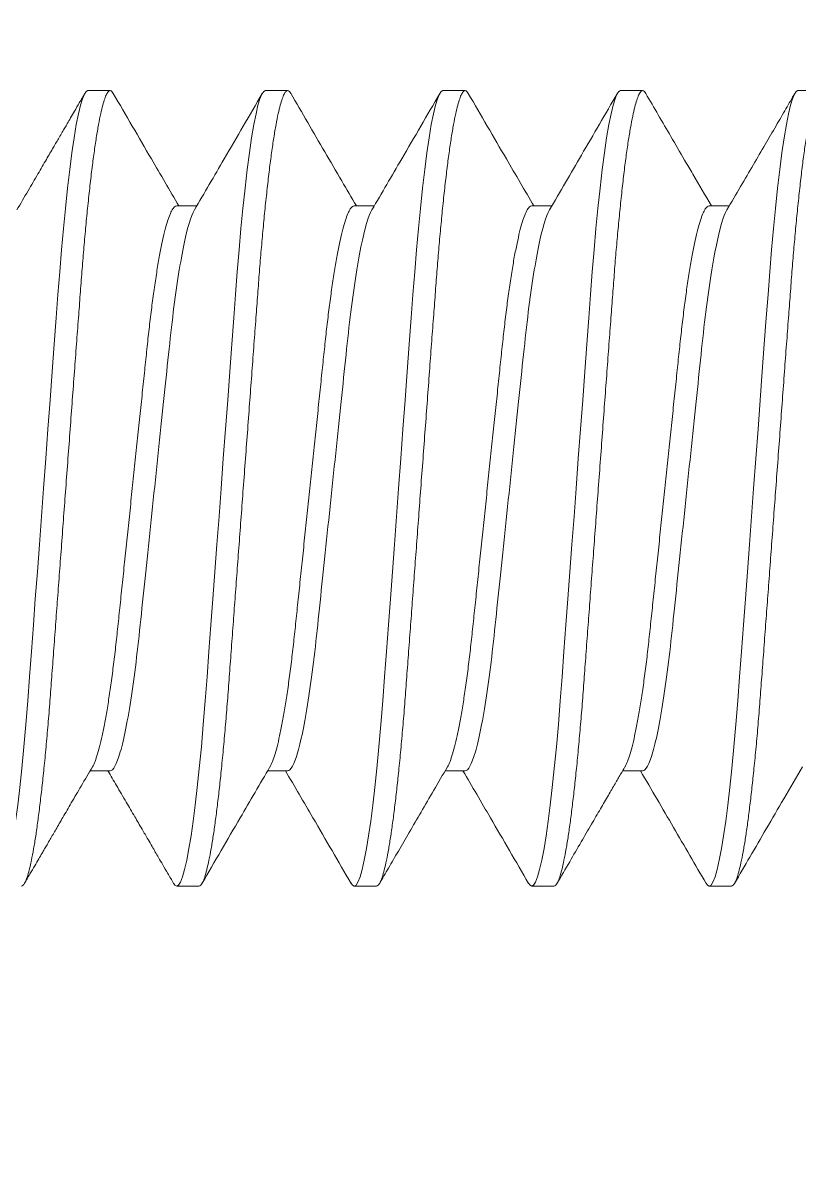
# Model space of a CAD drawing. Header units: inches. Extents: x 1.3 to 19.8, y 1.7 to 13.
# Drawn here: x 14.0494 to 14.1587, y 8.1799 to 8.3414 of the extents above; entities that cross this region are included whole.
import ezdxf

# ---------------------------------------------------------------- set-up
doc = ezdxf.new("R2010")
doc.units = ezdxf.units.IN
doc.header["$MEASUREMENT"] = 0
doc.linetypes.add('SLD-Solid', pattern=[0])
doc.layers.add('Clamp', color=30, linetype='Continuous')
doc.layers.add('Fastener', color=134, linetype='Continuous')

msp = doc.modelspace()

# ---------------------------------------------------------------- linework, layer by layer
at = {"layer": 'Clamp'}
msp.add_arc((13.55654, 8.00907), 0.75, 0, 48.67895, dxfattribs=at)
at = {"layer": 'Fastener', "linetype": 'SLD-Solid', "lineweight": 15}
for p, q in [((14.05854, 8.33187), (14.06166, 8.33187)), ((14.08354, 8.33187), (14.08666, 8.33187)), ((14.10854, 8.33187), (14.11166, 8.33187)), ((14.13354, 8.33187), (14.13666, 8.33187)), ((14.15854, 8.33187), (14.16166, 8.33187)), ((14.07104, 8.31563), (14.07386, 8.31563)), ((14.09604, 8.31563), (14.09886, 8.31563)), ((14.12104, 8.31563), (14.12386, 8.31563)), ((14.14604, 8.31563), (14.14886, 8.31563)), ((14.06166, 8.2361), (14.05885, 8.2361)), ((14.08666, 8.2361), (14.08385, 8.2361)), ((14.11166, 8.2361), (14.10885, 8.2361)), ((14.13666, 8.2361), (14.13384, 8.2361)), ((14.07416, 8.21987), (14.07104, 8.21987)), ((14.09916, 8.21987), (14.09604, 8.21987)), ((14.12416, 8.21987), (14.12104, 8.21987)), ((14.14916, 8.21987), (14.14604, 8.21987))]:
    msp.add_line(p, q, dxfattribs=at)
at = {"layer": 'Fastener', "linetype": 'SLD-Solid', "lineweight": 15, "flags": 128}
for points in [[(14.0456, 8.22028), (14.0458, 8.21999), (14.04604, 8.21987), (14.0463, 8.22), (14.04657, 8.22043), (14.04686, 8.22116), (14.04715, 8.22219), (14.04746, 8.22352), (14.04777, 8.22515), (14.04806, 8.22695), (14.04836, 8.229), (14.04865, 8.23128), (14.04894, 8.23377), (14.04922, 8.23645), (14.04951, 8.23947), (14.04979, 8.24264), (14.05006, 8.24594), (14.05032, 8.24934), (14.05058, 8.25291), (14.05086, 8.25666), (14.05113, 8.26033), (14.05142, 8.26411), (14.0517, 8.26798), (14.052, 8.27191), (14.05229, 8.27587), (14.0526, 8.28006), (14.05291, 8.28422), (14.05322, 8.28831), (14.05351, 8.2923), (14.0538, 8.29616), (14.05408, 8.29986), (14.05432, 8.30318), (14.05456, 8.30636), (14.05482, 8.30946), (14.05508, 8.31244), (14.05536, 8.31528), (14.05566, 8.31812), (14.05597, 8.32074), (14.05628, 8.32312), (14.05659, 8.32524), (14.0569, 8.32708), (14.05721, 8.32862), (14.05749, 8.32981), (14.05777, 8.33072), (14.05804, 8.33136), (14.0583, 8.33174), (14.05854, 8.33187), (14.05854, 8.33187)], [(14.0706, 8.22028), (14.0708, 8.21999), (14.07104, 8.21987), (14.0713, 8.22), (14.07157, 8.22043), (14.07186, 8.22116), (14.07215, 8.22219), (14.07246, 8.22352), (14.07277, 8.22515), (14.07306, 8.22695), (14.07336, 8.229), (14.07365, 8.23128), (14.07394, 8.23377), (14.07422, 8.23645), (14.07451, 8.23947), (14.07479, 8.24264), (14.07506, 8.24594), (14.07532, 8.24934), (14.07558, 8.25291), (14.07586, 8.25666), (14.07613, 8.26033), (14.07642, 8.26411), (14.0767, 8.26798), (14.077, 8.27191), (14.07729, 8.27587), (14.0776, 8.28006), (14.07791, 8.28422), (14.07822, 8.28831), (14.07851, 8.2923), (14.0788, 8.29616), (14.07908, 8.29986), (14.07932, 8.30318), (14.07956, 8.30636), (14.07982, 8.30946), (14.08008, 8.31244), (14.08036, 8.31528), (14.08066, 8.31812), (14.08097, 8.32074), (14.08128, 8.32312), (14.08159, 8.32524), (14.0819, 8.32708), (14.08221, 8.32862), (14.08249, 8.32981), (14.08277, 8.33072), (14.08304, 8.33136), (14.0833, 8.33174), (14.08354, 8.33187), (14.08354, 8.33187)], [(14.0956, 8.22028), (14.0958, 8.21999), (14.09604, 8.21987), (14.0963, 8.22), (14.09657, 8.22043), (14.09686, 8.22116), (14.09715, 8.22219), (14.09746, 8.22352), (14.09777, 8.22515), (14.09806, 8.22695), (14.09836, 8.229), (14.09865, 8.23128), (14.09894, 8.23377), (14.09922, 8.23645), (14.09951, 8.23947), (14.09979, 8.24264), (14.10006, 8.24594), (14.10032, 8.24934), (14.10058, 8.25291), (14.10086, 8.25666), (14.10113, 8.26033), (14.10142, 8.26411), (14.1017, 8.26798), (14.102, 8.27191), (14.10229, 8.27587), (14.1026, 8.28006), (14.10291, 8.28422), (14.10322, 8.28831), (14.10351, 8.2923), (14.1038, 8.29616), (14.10408, 8.29986), (14.10432, 8.30318), (14.10456, 8.30636), (14.10482, 8.30946), (14.10508, 8.31244), (14.10536, 8.31528), (14.10566, 8.31812), (14.10597, 8.32074), (14.10628, 8.32312), (14.10659, 8.32524), (14.1069, 8.32708), (14.10721, 8.32862), (14.10749, 8.32981), (14.10777, 8.33072), (14.10804, 8.33136), (14.1083, 8.33174), (14.10854, 8.33187), (14.10854, 8.33187)], [(14.1206, 8.22028), (14.1208, 8.21999), (14.12104, 8.21987), (14.1213, 8.22), (14.12157, 8.22043), (14.12186, 8.22116), (14.12215, 8.22219), (14.12246, 8.22352), (14.12277, 8.22515), (14.12306, 8.22695), (14.12336, 8.229), (14.12365, 8.23128), (14.12394, 8.23377), (14.12422, 8.23645), (14.12451, 8.23947), (14.12479, 8.24264), (14.12506, 8.24594), (14.12532, 8.24934), (14.12558, 8.25291), (14.12586, 8.25666), (14.12613, 8.26033), (14.12642, 8.26411), (14.1267, 8.26798), (14.127, 8.27191), (14.12729, 8.27587), (14.1276, 8.28006), (14.12791, 8.28422), (14.12822, 8.28831), (14.12851, 8.2923), (14.1288, 8.29616), (14.12908, 8.29986), (14.12932, 8.30318), (14.12956, 8.30636), (14.12982, 8.30946), (14.13008, 8.31244), (14.13036, 8.31528), (14.13066, 8.31812), (14.13097, 8.32074), (14.13128, 8.32312), (14.13159, 8.32524), (14.1319, 8.32708), (14.13221, 8.32862), (14.13249, 8.32981), (14.13277, 8.33072), (14.13304, 8.33136), (14.1333, 8.33174), (14.13354, 8.33187), (14.13354, 8.33187)], [(14.1456, 8.22028), (14.1458, 8.21999), (14.14604, 8.21987), (14.1463, 8.22), (14.14657, 8.22043), (14.14686, 8.22116), (14.14715, 8.22219), (14.14746, 8.22352), (14.14777, 8.22515), (14.14806, 8.22695), (14.14836, 8.229), (14.14865, 8.23128), (14.14894, 8.23377), (14.14922, 8.23645), (14.14951, 8.23947), (14.14979, 8.24264), (14.15006, 8.24594), (14.15032, 8.24934), (14.15058, 8.25291), (14.15086, 8.25666), (14.15113, 8.26033), (14.15142, 8.26411), (14.1517, 8.26798), (14.152, 8.27191), (14.15229, 8.27587), (14.1526, 8.28006), (14.15291, 8.28422), (14.15322, 8.28831), (14.15351, 8.2923), (14.1538, 8.29616), (14.15408, 8.29986), (14.15432, 8.30318), (14.15456, 8.30636), (14.15482, 8.30946), (14.15508, 8.31244), (14.15536, 8.31528), (14.15566, 8.31812), (14.15597, 8.32074), (14.15628, 8.32312), (14.15659, 8.32524), (14.1569, 8.32708), (14.15721, 8.32862), (14.15749, 8.32981), (14.15777, 8.33072), (14.15804, 8.33136), (14.1583, 8.33174), (14.15854, 8.33187), (14.15854, 8.33187)]]:
    msp.add_lwpolyline(points, dxfattribs=at)
at = {"layer": 'Fastener', "linetype": 'SLD-Solid', "lineweight": 15}
for points, knots in [([(14.04916, 8.21987), (14.04925, 8.21989), (14.04942, 8.21995), (14.0497, 8.22039), (14.04998, 8.22111), (14.05028, 8.22214), (14.05058, 8.22347), (14.05089, 8.22507), (14.05119, 8.22691), (14.05148, 8.22896), (14.05177, 8.23124), (14.05206, 8.23373), (14.05235, 8.23646), (14.05264, 8.23942), (14.05292, 8.2426), (14.05319, 8.2459), (14.05344, 8.24933), (14.05371, 8.25291), (14.05398, 8.25659), (14.05426, 8.26033), (14.05454, 8.26411), (14.05483, 8.26798), (14.05512, 8.27191), (14.05542, 8.27594), (14.05573, 8.28006), (14.05604, 8.28422), (14.05634, 8.28831), (14.05664, 8.2923), (14.05692, 8.29616), (14.0572, 8.29979), (14.05745, 8.3032), (14.05769, 8.3064), (14.05794, 8.3095), (14.05821, 8.31248), (14.05849, 8.31538), (14.05879, 8.31816), (14.05909, 8.32078), (14.0594, 8.32316), (14.05972, 8.32528), (14.06003, 8.32712), (14.06033, 8.32864), (14.06062, 8.32985), (14.0609, 8.33076), (14.06116, 8.3314), (14.06142, 8.33178), (14.06167, 8.3319), (14.06189, 8.33181), (14.06204, 8.33155), (14.0621, 8.33144)], [0, 0, 0, 0, 0.0216622, 0.0436858, 0.0660217, 0.0886155, 0.1114092, 0.1343411, 0.1560326, 0.1777356, 0.1993956, 0.2209583, 0.2423712, 0.2648613, 0.2870698, 0.3089442, 0.3305122, 0.3523351, 0.3744988, 0.3956628, 0.4170373, 0.4385726, 0.4602164, 0.4819148, 0.5049266, 0.5278731, 0.5506904, 0.5733164, 0.5956925, 0.6177639, 0.6382504, 0.6586077, 0.6792808, 0.7002456, 0.7214582, 0.7441736, 0.767054, 0.7900364, 0.8130562, 0.8360479, 0.8589468, 0.8803957, 0.9016549, 0.9226761, 0.9434146, 0.9638292, 0.9854913, 1, 1, 1, 1]), ([(14.07416, 8.21987), (14.07425, 8.21989), (14.07442, 8.21995), (14.0747, 8.22039), (14.07498, 8.22111), (14.07528, 8.22214), (14.07558, 8.22347), (14.07589, 8.22507), (14.07619, 8.22691), (14.07648, 8.22896), (14.07677, 8.23124), (14.07706, 8.23373), (14.07735, 8.23646), (14.07764, 8.23942), (14.07792, 8.2426), (14.07819, 8.2459), (14.07844, 8.24933), (14.07871, 8.25291), (14.07898, 8.25659), (14.07926, 8.26033), (14.07954, 8.26411), (14.07983, 8.26798), (14.08012, 8.27191), (14.08042, 8.27594), (14.08073, 8.28006), (14.08104, 8.28422), (14.08134, 8.28831), (14.08164, 8.2923), (14.08192, 8.29616), (14.0822, 8.29979), (14.08245, 8.3032), (14.08269, 8.3064), (14.08294, 8.3095), (14.08321, 8.31248), (14.08349, 8.31538), (14.08379, 8.31816), (14.08409, 8.32078), (14.0844, 8.32316), (14.08472, 8.32528), (14.08503, 8.32712), (14.08533, 8.32864), (14.08562, 8.32985), (14.0859, 8.33076), (14.08616, 8.3314), (14.08642, 8.33178), (14.08667, 8.3319), (14.08689, 8.33181), (14.08704, 8.33155), (14.0871, 8.33145)], [0, 0, 0, 0, 0.021672, 0.043705, 0.066051, 0.088655, 0.111459, 0.134401, 0.156102, 0.177815, 0.199485, 0.221057, 0.24248, 0.26498, 0.287198, 0.309083, 0.33066, 0.352493, 0.374667, 0.39584, 0.417224, 0.438769, 0.460423, 0.482131, 0.505153, 0.52811, 0.550937, 0.573573, 0.595959, 0.618041, 0.638536, 0.658903, 0.679585, 0.700559, 0.721781, 0.744507, 0.767398, 0.79039, 0.81342, 0.836422, 0.859332, 0.88079, 0.902059, 0.923089, 0.943837, 0.964261, 0.985933, 1, 1, 1, 1]), ([(14.09916, 8.21987), (14.09925, 8.21989), (14.09942, 8.21995), (14.0997, 8.22039), (14.09998, 8.22111), (14.10028, 8.22214), (14.10058, 8.22347), (14.10089, 8.22507), (14.10119, 8.22691), (14.10148, 8.22896), (14.10177, 8.23124), (14.10206, 8.23373), (14.10235, 8.23646), (14.10264, 8.23942), (14.10292, 8.2426), (14.10319, 8.2459), (14.10344, 8.24933), (14.10371, 8.25291), (14.10398, 8.25659), (14.10426, 8.26033), (14.10454, 8.26411), (14.10483, 8.26798), (14.10512, 8.27191), (14.10542, 8.27594), (14.10573, 8.28006), (14.10604, 8.28422), (14.10634, 8.28831), (14.10664, 8.2923), (14.10692, 8.29616), (14.1072, 8.29979), (14.10745, 8.3032), (14.10769, 8.3064), (14.10794, 8.3095), (14.10821, 8.31248), (14.10849, 8.31538), (14.10879, 8.31816), (14.10909, 8.32078), (14.1094, 8.32316), (14.10972, 8.32528), (14.11003, 8.32712), (14.11033, 8.32864), (14.11062, 8.32985), (14.1109, 8.33076), (14.11116, 8.3314), (14.11142, 8.33178), (14.11167, 8.3319), (14.11189, 8.33181), (14.11204, 8.33155), (14.1121, 8.33144)], [0, 0, 0, 0, 0.021663, 0.043687, 0.066023, 0.088617, 0.111412, 0.134344, 0.156036, 0.177739, 0.1994, 0.220963, 0.242376, 0.264867, 0.287076, 0.308951, 0.330519, 0.352343, 0.374507, 0.395671, 0.417046, 0.438582, 0.460226, 0.481925, 0.504937, 0.527884, 0.550702, 0.573329, 0.595705, 0.617777, 0.638264, 0.658622, 0.679295, 0.700261, 0.721474, 0.74419, 0.76707, 0.790053, 0.813074, 0.836066, 0.858965, 0.880415, 0.901674, 0.922696, 0.943435, 0.96385, 0.985513, 1, 1, 1, 1]), ([(14.12416, 8.21987), (14.12425, 8.21989), (14.12442, 8.21995), (14.1247, 8.22039), (14.12498, 8.22111), (14.12528, 8.22214), (14.12558, 8.22347), (14.12589, 8.22507), (14.12619, 8.22691), (14.12648, 8.22896), (14.12677, 8.23124), (14.12706, 8.23373), (14.12735, 8.23646), (14.12764, 8.23942), (14.12792, 8.2426), (14.12819, 8.2459), (14.12844, 8.24933), (14.12871, 8.25291), (14.12898, 8.25659), (14.12926, 8.26033), (14.12954, 8.26411), (14.12983, 8.26798), (14.13012, 8.27191), (14.13042, 8.27594), (14.13073, 8.28006), (14.13104, 8.28422), (14.13134, 8.28831), (14.13164, 8.2923), (14.13192, 8.29616), (14.1322, 8.29979), (14.13245, 8.3032), (14.13269, 8.3064), (14.13294, 8.3095), (14.13321, 8.31248), (14.13349, 8.31538), (14.13379, 8.31816), (14.13409, 8.32078), (14.1344, 8.32316), (14.13472, 8.32528), (14.13503, 8.32712), (14.13533, 8.32864), (14.13562, 8.32985), (14.1359, 8.33076), (14.13616, 8.3314), (14.13642, 8.33178), (14.13667, 8.3319), (14.13689, 8.33181), (14.13704, 8.33155), (14.13711, 8.33144)], [0, 0, 0, 0, 0.0216608, 0.0436831, 0.0660175, 0.0886099, 0.1114021, 0.1343326, 0.1560227, 0.1777244, 0.199383, 0.2209443, 0.2423559, 0.2648446, 0.2870516, 0.3089247, 0.3304913, 0.3523128, 0.3744752, 0.3956377, 0.4170109, 0.4385448, 0.4601873, 0.4818844, 0.5048946, 0.5278397, 0.5506555, 0.5732801, 0.5956548, 0.6177248, 0.6382101, 0.6585661, 0.6792378, 0.7002013, 0.7214126, 0.7441266, 0.7670055, 0.7899865, 0.8130048, 0.835995, 0.8588924, 0.8803401, 0.9015979, 0.9226178, 0.9433549, 0.9637682, 0.985429, 1, 1, 1, 1]), ([(14.14916, 8.21987), (14.14925, 8.21989), (14.14942, 8.21995), (14.1497, 8.22039), (14.14998, 8.22111), (14.15028, 8.22214), (14.15058, 8.22347), (14.15089, 8.22507), (14.15119, 8.22691), (14.15148, 8.22896), (14.15177, 8.23124), (14.15206, 8.23373), (14.15235, 8.23646), (14.15264, 8.23942), (14.15292, 8.2426), (14.15319, 8.2459), (14.15344, 8.24933), (14.15371, 8.25291), (14.15398, 8.25659), (14.15426, 8.26033), (14.15454, 8.26411), (14.15483, 8.26798), (14.15512, 8.27191), (14.15542, 8.27594), (14.15573, 8.28006), (14.15604, 8.28422), (14.15634, 8.28831), (14.15664, 8.2923), (14.15692, 8.29616), (14.1572, 8.29979), (14.15745, 8.3032), (14.15769, 8.3064), (14.15794, 8.3095), (14.15821, 8.31248), (14.15849, 8.31538), (14.15879, 8.31816), (14.15909, 8.32078), (14.1594, 8.32316), (14.15972, 8.32528), (14.16003, 8.32712), (14.16033, 8.32864), (14.16062, 8.32985), (14.1609, 8.33076), (14.16116, 8.3314), (14.16142, 8.33178), (14.16167, 8.3319), (14.16189, 8.33181), (14.16204, 8.33155), (14.16211, 8.33144)], [0, 0, 0, 0, 0.021662, 0.043685, 0.066021, 0.088614, 0.111408, 0.134339, 0.15603, 0.177733, 0.199393, 0.220955, 0.242368, 0.264858, 0.287066, 0.30894, 0.330508, 0.35233, 0.374494, 0.395657, 0.417032, 0.438566, 0.46021, 0.481908, 0.50492, 0.527866, 0.550683, 0.573308, 0.595684, 0.617755, 0.638242, 0.658599, 0.679271, 0.700236, 0.721448, 0.744163, 0.767043, 0.790025, 0.813045, 0.836036, 0.858935, 0.880383, 0.901642, 0.922663, 0.943401, 0.963816, 0.985478, 1, 1, 1, 1]), ([(14.04853, 8.31507), (14.04906, 8.31597), (14.05005, 8.31766), (14.05144, 8.32004), (14.05263, 8.32208), (14.05362, 8.32378), (14.05437, 8.32506), (14.0549, 8.32597), (14.05528, 8.32663), (14.05567, 8.32729), (14.05612, 8.32808), (14.05669, 8.32905), (14.05736, 8.3302), (14.05784, 8.33103), (14.0581, 8.33148)], [0, 0, 0, 0, 0.16532, 0.310169, 0.434496, 0.538252, 0.621396, 0.668147, 0.704366, 0.741381, 0.789447, 0.848567, 0.918749, 1, 1, 1, 1]), ([(14.0621, 8.33148), (14.06389, 8.3284), (14.06697, 8.32312), (14.07005, 8.31784), (14.07135, 8.31563)], [0, 0, 0, 0, 0.581692, 1, 1, 1, 1]), ([(14.07353, 8.31507), (14.07493, 8.31746), (14.07813, 8.32293), (14.08131, 8.3284), (14.0831, 8.33148)], [0, 0, 0, 0, 0.437786, 1, 1, 1, 1]), ([(14.0871, 8.33149), (14.0879, 8.33012), (14.08949, 8.32737), (14.09188, 8.32327), (14.09417, 8.31935), (14.09566, 8.3168), (14.09635, 8.31563)], [0, 0, 0, 0, 0.25937, 0.518365, 0.777009, 1, 1, 1, 1]), ([(14.09853, 8.31506), (14.09993, 8.31746), (14.10313, 8.32293), (14.10631, 8.3284), (14.1081, 8.33148)], [0, 0, 0, 0, 0.437735, 1, 1, 1, 1]), ([(14.1121, 8.33148), (14.11389, 8.3284), (14.11697, 8.32311), (14.12006, 8.31783), (14.12135, 8.31563)], [0, 0, 0, 0, 0.5822999, 1, 1, 1, 1]), ([(14.12353, 8.31506), (14.12503, 8.31764), (14.12823, 8.32311), (14.13142, 8.32858), (14.1331, 8.33148)], [0, 0, 0, 0, 0.470522, 1, 1, 1, 1]), ([(14.1371, 8.33148), (14.13828, 8.32945), (14.14011, 8.32631), (14.14231, 8.32253), (14.14421, 8.31927), (14.14547, 8.31712), (14.14635, 8.31563)], [0, 0, 0, 0, 0.3837041, 0.5932796, 0.7162439, 1, 1, 1, 1]), ([(14.14853, 8.31506), (14.14917, 8.31616), (14.15042, 8.31829), (14.15222, 8.32137), (14.15388, 8.32422), (14.15541, 8.32684), (14.1568, 8.32924), (14.15768, 8.33076), (14.1581, 8.33148)], [0, 0, 0, 0, 0.2013768, 0.3889398, 0.5626344, 0.7224076, 0.8682099, 1, 1, 1, 1]), ([(14.05917, 8.23667), (14.05918, 8.23667), (14.05929, 8.23683), (14.05954, 8.23741), (14.0599, 8.23844), (14.06026, 8.2398), (14.06063, 8.24144), (14.061, 8.24334), (14.06137, 8.24548), (14.06172, 8.24785), (14.06207, 8.25042), (14.0624, 8.25316), (14.06271, 8.25603), (14.06303, 8.25905), (14.06336, 8.26221), (14.0637, 8.2655), (14.06406, 8.26889), (14.06442, 8.27236), (14.06479, 8.27589), (14.06516, 8.27944), (14.06553, 8.28297), (14.0659, 8.28641), (14.06624, 8.28973), (14.06657, 8.29288), (14.06688, 8.29586), (14.06719, 8.29867), (14.06752, 8.30136), (14.06786, 8.30391), (14.06822, 8.3063), (14.06859, 8.30847), (14.06897, 8.31039), (14.06934, 8.31203), (14.06971, 8.31336), (14.07006, 8.31439), (14.07041, 8.31511), (14.07073, 8.31555), (14.07094, 8.3156), (14.07104, 8.31563)], [0, 0, 0, 0, 0.00117, 0.030726, 0.060638, 0.090791, 0.120522, 0.150249, 0.179854, 0.209223, 0.238769, 0.26785, 0.296368, 0.324915, 0.35402, 0.383055, 0.412433, 0.442044, 0.471773, 0.502041, 0.532185, 0.562083, 0.591619, 0.620687, 0.648688, 0.676724, 0.705299, 0.734322, 0.764227, 0.794375, 0.824645, 0.854912, 0.885051, 0.914411, 0.943422, 0.971982, 1, 1, 1, 1]), ([(14.08417, 8.23667), (14.08418, 8.23668), (14.08429, 8.23683), (14.08454, 8.23741), (14.0849, 8.23844), (14.08526, 8.2398), (14.08563, 8.24144), (14.086, 8.24334), (14.08637, 8.24548), (14.08672, 8.24785), (14.08707, 8.25042), (14.0874, 8.25316), (14.08771, 8.25603), (14.08803, 8.25905), (14.08836, 8.26221), (14.0887, 8.2655), (14.08906, 8.26889), (14.08942, 8.27236), (14.08979, 8.27589), (14.09016, 8.27944), (14.09053, 8.28297), (14.0909, 8.28641), (14.09124, 8.28973), (14.09157, 8.29288), (14.09188, 8.29586), (14.09219, 8.29867), (14.09252, 8.30136), (14.09286, 8.30391), (14.09322, 8.3063), (14.09359, 8.30847), (14.09397, 8.31039), (14.09434, 8.31203), (14.09471, 8.31336), (14.09506, 8.31439), (14.09541, 8.31511), (14.09573, 8.31555), (14.09594, 8.3156), (14.09604, 8.31563)], [0, 0, 0, 0, 0.0010897, 0.0306482, 0.0605629, 0.0907179, 0.120451, 0.1501805, 0.1797884, 0.2091597, 0.2387083, 0.2677911, 0.2963118, 0.3248609, 0.3539682, 0.3830053, 0.4123854, 0.4419987, 0.4717301, 0.5020009, 0.5321472, 0.5620474, 0.5915862, 0.6206567, 0.6486598, 0.6766978, 0.7052753, 0.7343004, 0.7642079, 0.7943585, 0.8246308, 0.8549001, 0.8850419, 0.9144043, 0.9434173, 0.9719797, 1, 1, 1, 1]), ([(14.10917, 8.23667), (14.10918, 8.23668), (14.10929, 8.23683), (14.10954, 8.23741), (14.1099, 8.23844), (14.11026, 8.2398), (14.11063, 8.24144), (14.111, 8.24334), (14.11137, 8.24548), (14.11172, 8.24785), (14.11207, 8.25042), (14.1124, 8.25316), (14.11271, 8.25603), (14.11303, 8.25905), (14.11336, 8.26221), (14.1137, 8.2655), (14.11406, 8.26889), (14.11442, 8.27236), (14.11479, 8.27589), (14.11516, 8.27944), (14.11553, 8.28297), (14.1159, 8.28641), (14.11624, 8.28973), (14.11657, 8.29288), (14.11688, 8.29586), (14.11719, 8.29867), (14.11752, 8.30136), (14.11786, 8.30391), (14.11822, 8.3063), (14.11859, 8.30847), (14.11897, 8.31039), (14.11934, 8.31203), (14.11971, 8.31336), (14.12006, 8.31439), (14.12041, 8.31511), (14.12073, 8.31555), (14.12094, 8.3156), (14.12104, 8.31563)], [0, 0, 0, 0, 0.00103, 0.03059, 0.060507, 0.090663, 0.120398, 0.15013, 0.179739, 0.209112, 0.238663, 0.267747, 0.29627, 0.32482, 0.353929, 0.382968, 0.41235, 0.441965, 0.471698, 0.501971, 0.532119, 0.562021, 0.591562, 0.620634, 0.648639, 0.676678, 0.705258, 0.734284, 0.764194, 0.794346, 0.82462, 0.854891, 0.885035, 0.914399, 0.943414, 0.971978, 1, 1, 1, 1]), ([(14.13417, 8.23667), (14.13418, 8.23668), (14.13429, 8.23683), (14.13454, 8.23741), (14.1349, 8.23844), (14.13526, 8.2398), (14.13563, 8.24144), (14.136, 8.24334), (14.13637, 8.24548), (14.13672, 8.24785), (14.13707, 8.25042), (14.1374, 8.25316), (14.13771, 8.25603), (14.13803, 8.25905), (14.13836, 8.26221), (14.1387, 8.2655), (14.13906, 8.26889), (14.13942, 8.27236), (14.13979, 8.27589), (14.14016, 8.27944), (14.14053, 8.28297), (14.1409, 8.28641), (14.14124, 8.28973), (14.14157, 8.29288), (14.14188, 8.29586), (14.14219, 8.29867), (14.14252, 8.30136), (14.14286, 8.30391), (14.14322, 8.3063), (14.14359, 8.30847), (14.14397, 8.31039), (14.14434, 8.31203), (14.14471, 8.31336), (14.14506, 8.31439), (14.14541, 8.31511), (14.14573, 8.31555), (14.14594, 8.3156), (14.14604, 8.31563)], [0, 0, 0, 0, 0.001034, 0.030594, 0.06051, 0.090667, 0.120402, 0.150133, 0.179742, 0.209115, 0.238666, 0.26775, 0.296272, 0.324823, 0.353932, 0.382971, 0.412352, 0.441967, 0.4717, 0.501973, 0.532121, 0.562023, 0.591563, 0.620635, 0.64864, 0.67668, 0.705259, 0.734285, 0.764195, 0.794347, 0.824621, 0.854892, 0.885035, 0.914399, 0.943414, 0.971978, 1, 1, 1, 1]), ([(14.06166, 8.2361), (14.06209, 8.2361), (14.06258, 8.23696), (14.06362, 8.24056), (14.06416, 8.2433), (14.06492, 8.24836), (14.06517, 8.2502), (14.06563, 8.25408), (14.06584, 8.25608), (14.06651, 8.26249), (14.06702, 8.26735), (14.06807, 8.27736), (14.06861, 8.28249), (14.0696, 8.29194), (14.07001, 8.29614), (14.07094, 8.30383), (14.07147, 8.30727), (14.07252, 8.31249), (14.07305, 8.31425), (14.07353, 8.31507)], [0, 0, 0, 0, 0.125, 0.125, 0.25, 0.25, 0.3125, 0.3125, 0.375, 0.375, 0.5, 0.5, 0.625, 0.625, 0.75, 0.75, 0.875, 0.875, 1, 1, 1, 1]), ([(14.08666, 8.2361), (14.08709, 8.2361), (14.08758, 8.23696), (14.08862, 8.24056), (14.08916, 8.2433), (14.08992, 8.24836), (14.09017, 8.2502), (14.09063, 8.25408), (14.09084, 8.25608), (14.09151, 8.26249), (14.09202, 8.26735), (14.09307, 8.27736), (14.09361, 8.28249), (14.0946, 8.29193), (14.09501, 8.29614), (14.09594, 8.30383), (14.09647, 8.30727), (14.09752, 8.31249), (14.09805, 8.31425), (14.09853, 8.31506)], [0, 0, 0, 0, 0.125, 0.125, 0.25, 0.25, 0.3125, 0.3125, 0.375, 0.375, 0.5, 0.5, 0.625, 0.625, 0.75, 0.75, 0.875, 0.875, 1, 1, 1, 1]), ([(14.11166, 8.2361), (14.11209, 8.2361), (14.11258, 8.23696), (14.11362, 8.24056), (14.11416, 8.2433), (14.11492, 8.24836), (14.11517, 8.2502), (14.11563, 8.25408), (14.11584, 8.25608), (14.11651, 8.26249), (14.11702, 8.26735), (14.11807, 8.27736), (14.11861, 8.28248), (14.1196, 8.29193), (14.12001, 8.29614), (14.12094, 8.30383), (14.12147, 8.30727), (14.12252, 8.31249), (14.12305, 8.31425), (14.12353, 8.31506)], [0, 0, 0, 0, 0.125, 0.125, 0.25, 0.25, 0.3125, 0.3125, 0.375, 0.375, 0.5, 0.5, 0.625, 0.625, 0.75, 0.75, 0.875, 0.875, 1, 1, 1, 1]), ([(14.13666, 8.2361), (14.13709, 8.2361), (14.13758, 8.23696), (14.13862, 8.24056), (14.13916, 8.2433), (14.13992, 8.24836), (14.14017, 8.2502), (14.14063, 8.25408), (14.14084, 8.25607), (14.14151, 8.26249), (14.14202, 8.26735), (14.14307, 8.27736), (14.14361, 8.28248), (14.1446, 8.29193), (14.14501, 8.29614), (14.14594, 8.30383), (14.14647, 8.30727), (14.14752, 8.31248), (14.14805, 8.31425), (14.14853, 8.31506)], [0, 0, 0, 0, 0.125, 0.125, 0.25, 0.25, 0.3125, 0.3125, 0.375, 0.375, 0.5, 0.5, 0.625, 0.625, 0.75, 0.75, 0.875, 0.875, 1, 1, 1, 1]), ([(14.05917, 8.23666), (14.05864, 8.23576), (14.05765, 8.23407), (14.05626, 8.23169), (14.05507, 8.22965), (14.05408, 8.22795), (14.05334, 8.22667), (14.05281, 8.22576), (14.05243, 8.2251), (14.05204, 8.22444), (14.05158, 8.22365), (14.05102, 8.22268), (14.05034, 8.22153), (14.04986, 8.2207), (14.0496, 8.22025)], [0, 0, 0, 0, 0.165311, 0.310153, 0.434475, 0.53823, 0.621376, 0.66813, 0.704352, 0.741372, 0.789441, 0.848564, 0.918748, 1, 1, 1, 1]), ([(14.08417, 8.23667), (14.08277, 8.23427), (14.07958, 8.2288), (14.07639, 8.22333), (14.0746, 8.22025)], [0, 0, 0, 0, 0.4378096, 1, 1, 1, 1]), ([(14.10917, 8.23667), (14.10853, 8.23557), (14.10729, 8.23344), (14.10549, 8.23036), (14.10383, 8.22751), (14.1023, 8.22489), (14.10091, 8.22249), (14.10002, 8.22097), (14.0996, 8.22025)], [0, 0, 0, 0, 0.201311, 0.388831, 0.562507, 0.722292, 0.868137, 1, 1, 1, 1]), ([(14.13417, 8.23667), (14.13397, 8.23632), (14.13351, 8.23553), (14.13273, 8.2342), (14.13178, 8.23258), (14.13067, 8.23067), (14.12939, 8.22848), (14.12794, 8.22599), (14.12633, 8.22322), (14.1252, 8.22127), (14.1246, 8.22025)], [0, 0, 0, 0, 0.06359, 0.144676, 0.243279, 0.359422, 0.493133, 0.644441, 0.813382, 1, 1, 1, 1]), ([(14.15917, 8.23667), (14.1583, 8.23517), (14.1566, 8.23227), (14.15413, 8.22803), (14.15182, 8.22406), (14.15032, 8.22149), (14.1496, 8.22025)], [0, 0, 0, 0, 0.273535, 0.531456, 0.773647, 1, 1, 1, 1]), ([(14.0706, 8.22025), (14.07033, 8.22073), (14.06982, 8.2216), (14.06911, 8.22281), (14.06853, 8.22381), (14.06803, 8.22467), (14.06754, 8.22552), (14.06691, 8.2266), (14.0661, 8.22799), (14.06508, 8.22974), (14.06388, 8.23179), (14.06262, 8.23394), (14.06176, 8.23541), (14.06136, 8.2361)], [0, 0, 0, 0, 0.089254, 0.16547, 0.228658, 0.278826, 0.327947, 0.390075, 0.481807, 0.592248, 0.721364, 0.86911, 1, 1, 1, 1]), ([(14.0956, 8.22025), (14.09381, 8.22333), (14.09074, 8.22862), (14.08765, 8.2339), (14.08636, 8.2361)], [0, 0, 0, 0, 0.582067, 1, 1, 1, 1]), ([(14.1206, 8.22025), (14.11881, 8.22333), (14.11574, 8.22862), (14.11265, 8.2339), (14.11136, 8.2361)], [0, 0, 0, 0, 0.582218, 1, 1, 1, 1]), ([(14.1456, 8.22025), (14.14407, 8.22288), (14.141, 8.22817), (14.13791, 8.23345), (14.13636, 8.2361)], [0, 0, 0, 0, 0.497806, 1, 1, 1, 1])]:
    msp.add_open_spline(points, degree=3, knots=knots, dxfattribs=at)

doc.saveas('drawing.dxf')
